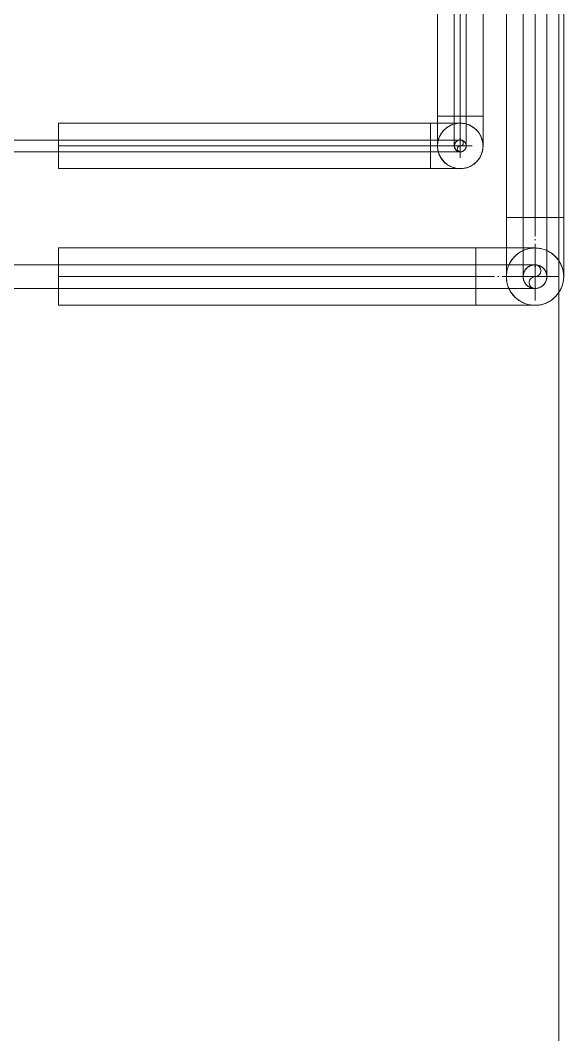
# Model space of a CAD drawing. Header units: millimetres. Extents: x -88595 to 880822, y -1054509 to -148035.
# Drawn here: x 395775 to 396066, y -280901 to -280357 of the extents above; entities that cross this region are included whole.
import ezdxf

# ---------------------------------------------------------------- set-up
doc = ezdxf.new("R2010")
doc.units = ezdxf.units.MM
doc.linetypes.add('$7$ADSK_Осевая', pattern=[14, 10, -2, 0, -2])
doc.linetypes.add('ADSK_Линия сетки', pattern=[25, 20, -2.5, 0, -2.5])
for name, color, linetype, lineweight in [('Изоляция', 7, 'Continuous', 18), ('Оборудование', 7, 'Continuous', 18), ('Оси', 7, 'Continuous', 9), ('Трубопровод', 7, 'Continuous', 18), ('Трубопроводы', 7, 'Continuous', 18)]:
    doc.layers.add(name, color=color, linetype=linetype, lineweight=lineweight)

# ---------------------------------------------------------------- blocks, each defined once
blk = doc.blocks.new('$0$ADSK_Канальный блок кондиционера1 - AD162MJERAB-3266614-В_Координация_3 этаж ОВ3')
at = {"layer": 'Оборудование', "color": 150, "true_color": 0x0080ff}
for p, q in [((-397, 0), (-399, 0)), ((-397, 0), (-399, 0)), ((-399, 0), (-399, -72)), ((-397, 0), (-396, 0)), ((-397, 0), (-375, 0)), ((-397, 0), (-397, -72)), ((-375, 0), (-396, 0)), ((375, 0), (-375, 0)), ((-375, 0), (375, 0)), ((-375, 0), (-375, -697)), ((-375, 0), (-375, -697)), ((-375, -31.07), (-375, 0)), ((-375, 0), (-375, -31.07)), ((355, 5), (-305, 5)), ((-305, 5), (355, 5)), ((-305, 5), (-305, 0)), ((-305, 5), (-305, 0)), ((355, 0), (-305, 0)), ((-305, 0), (355, 0)), ((355, 0), (355, 5)), ((355, 5), (355, 0)), ((375, -697), (375, 0)), ((375, 0), (375, -697)), ((375, 0), (397, 0)), ((396, 0), (375, 0)), ((375, -31.07), (375, 0)), ((375, 0), (375, -31.07)), ((396, 0), (397, 0)), ((399, 0), (397, 0)), ((399, 0), (397, 0)), ((397, 0), (397, -72)), ((399, 0), (399, -72)), ((-399, 0), (-399, -72)), ((399, -72), (399, 0)), ((-383, -54), (-383, -38)), ((-383, -38), (-383, -54)), ((383, -54), (383, -38)), ((383, -38), (383, -54)), ((-375, -72), (-375, -60.93)), ((-375, -60.93), (-375, -72)), ((375, -72), (375, -60.93)), ((375, -60.93), (375, -72)), ((-399, -72), (-397, -72)), ((-399, -72), (-397, -72)), ((-375, -72), (-397, -72)), ((-396, -72), (-397, -72)), ((-396, -72), (-375, -72)), ((375, -72), (396, -72)), ((397, -72), (375, -72)), ((397, -72), (396, -72)), ((397, -72), (399, -72)), ((397, -72), (399, -72)), ((465, -87), (375, -87)), ((375, -87), (375, -287)), ((375, -287), (375, -87)), ((375, -87), (465, -87)), ((465, -287), (465, -87)), ((465, -87), (465, -287)), ((375, -287), (465, -287)), ((465, -287), (375, -287)), ((400, -414.5), (375, -414.5)), ((375, -414.5), (375, -439.5)), ((375, -414.5), (375, -439.5)), ((400, -439.5), (400, -414.5)), ((400, -439.5), (400, -414.5)), ((375, -439.5), (400, -439.5)), ((375, -507.83), (375, -514.18)), ((375, -507.83), (375, -514.18)), ((432, -507.83), (375, -507.83)), ((432, -514.18), (432, -507.83)), ((432, -514.18), (432, -507.83)), ((375, -514.18), (432, -514.18)), ((432, -574.65), (375, -574.65)), ((375, -574.65), (375, -587.35)), ((375, -574.65), (375, -587.35)), ((432, -587.35), (432, -574.65)), ((432, -587.35), (432, -574.65)), ((375, -587.35), (432, -587.35)), ((-399, -645), (-399, -697)), ((-397, -645), (-399, -645)), ((-397, -645), (-399, -645)), ((-399, -645), (-399, -697)), ((-397, -645), (-396, -645)), ((-397, -645), (-375, -645)), ((-397, -645), (-397, -697)), ((-375, -645), (-396, -645)), ((-375, -645), (-375, -656.07)), ((-375, -656.07), (-375, -645)), ((375, -645), (397, -645)), ((396, -645), (375, -645)), ((375, -645), (375, -656.07)), ((375, -656.07), (375, -645)), ((396, -645), (397, -645)), ((399, -645), (397, -645)), ((399, -645), (397, -645)), ((397, -645), (397, -697)), ((399, -697), (399, -645)), ((399, -645), (399, -697)), ((-383, -679), (-383, -663)), ((-383, -663), (-383, -679)), ((383, -679), (383, -663)), ((383, -663), (383, -679)), ((-375, -685.93), (-375, -697)), ((-375, -697), (-375, -685.93)), ((375, -685.93), (375, -697)), ((375, -697), (375, -685.93)), ((-399, -697), (-397, -697)), ((-399, -697), (-397, -697)), ((-375, -697), (-397, -697)), ((-396, -697), (-397, -697)), ((-396, -697), (-375, -697)), ((375, -697), (-375, -697)), ((-375, -697), (375, -697)), ((355, -697), (-305, -697)), ((-305, -697), (355, -697)), ((-305, -697), (-305, -720)), ((-305, -697), (-305, -720)), ((355, -720), (355, -697)), ((355, -697), (355, -720)), ((375, -697), (396, -697)), ((397, -697), (375, -697)), ((397, -697), (396, -697)), ((397, -697), (399, -697)), ((397, -697), (399, -697)), ((355, -720), (-305, -720)), ((-305, -720), (355, -720))]:
    blk.add_line(p, q, dxfattribs=at)
for centre, start, end in [((-376, -38), 81.7868, 180), ((-376, -38), 81.7868, 180), ((376, -38), 0, 98.2132), ((376, -38), 0, 98.2132), ((-376, -54), 180, 278.2132), ((-376, -54), 180, 278.2132), ((376, -54), 261.7868, 360), ((376, -54), 261.7868, 360), ((-376, -663), 81.7868, 180), ((-376, -663), 81.7868, 180), ((376, -663), 0, 98.2132), ((376, -663), 0, 98.2132), ((-376, -679), 180, 278.2132), ((-376, -679), 180, 278.2132), ((376, -679), 261.7868, 0), ((376, -679), 261.7868, 0)]:
    blk.add_arc(centre, 7, start, end, dxfattribs=at)
blk = doc.blocks.new('$0$ADSK_МедьПайка_Отвод-гнутая труба - Отвод _гнутая труба_-V38-В_Координация_3 этаж ОВ3')
at = {"layer": 'Трубопроводы', "color": 134, "true_color": 0x00a6a6}
for p, q in [((727.63, 16707.4), (727.63, 16713.75)), ((727.63, 16701.05), (727.63, 16707.4))]:
    blk.add_line(p, q, dxfattribs=at)
at = {"layer": 'Трубопроводы', "color": 134, "true_color": 0x00a6a6, "flags": 128}
for points in [[(689.53, 16707.4), (689.53, 16707.65), (689.55, 16707.91), (689.57, 16708.16), (689.61, 16708.41), (689.65, 16708.66), (689.71, 16708.91), (689.77, 16709.16), (689.85, 16709.4), (689.93, 16709.64), (690.03, 16709.87), (690.13, 16710.1), (690.24, 16710.33), (690.37, 16710.56), (690.5, 16710.77), (690.64, 16710.99), (690.78, 16711.19), (690.94, 16711.39), (691.1, 16711.59), (691.27, 16711.77), (691.45, 16711.96), (691.64, 16712.13), (691.83, 16712.29), (692.03, 16712.45), (692.24, 16712.6), (692.45, 16712.74), (692.66, 16712.88), (692.88, 16713), (693.11, 16713.12), (693.34, 16713.22), (693.58, 16713.32), (693.81, 16713.41), (694.06, 16713.48), (694.3, 16713.55), (694.55, 16713.61), (694.8, 16713.66), (695.05, 16713.7), (695.3, 16713.72), (695.55, 16713.74), (695.81, 16713.75), (695.88, 16713.75)], [(695.88, 16713.75), (696.13, 16713.75), (696.38, 16713.73), (696.64, 16713.7), (696.89, 16713.67), (697.14, 16713.62), (697.39, 16713.57), (697.63, 16713.5), (697.87, 16713.43), (698.11, 16713.34), (698.35, 16713.25), (698.58, 16713.15), (698.81, 16713.03), (699.03, 16712.91), (699.25, 16712.78), (699.46, 16712.64), (699.67, 16712.49), (699.87, 16712.34), (700.06, 16712.17), (700.25, 16712), (700.43, 16711.82), (700.61, 16711.64), (700.77, 16711.45), (700.93, 16711.25), (701.08, 16711.04), (701.22, 16710.83), (701.35, 16710.61), (701.48, 16710.39), (701.59, 16710.17), (701.7, 16709.94), (701.8, 16709.7), (701.88, 16709.46), (701.96, 16709.22), (702.03, 16708.98), (702.09, 16708.73), (702.14, 16708.48), (702.17, 16708.23), (702.2, 16707.98), (702.22, 16707.72), (702.23, 16707.47), (702.23, 16707.4)], [(695.88, 16713.75), (695.9, 16713.75), (695.98, 16713.75), (696.11, 16713.75), (696.28, 16713.75), (696.51, 16713.75), (696.79, 16713.75), (697.11, 16713.75), (697.49, 16713.75), (697.91, 16713.75), (698.38, 16713.75), (698.9, 16713.75), (699.47, 16713.75), (700.07, 16713.75), (700.73, 16713.75), (701.42, 16713.75), (702.16, 16713.75), (702.94, 16713.75), (703.76, 16713.75), (704.61, 16713.75), (705.51, 16713.75), (706.44, 16713.75), (707.4, 16713.75), (708.39, 16713.75), (709.42, 16713.75), (710.47, 16713.75), (711.55, 16713.75), (712.66, 16713.75), (713.79, 16713.75), (714.95, 16713.75), (716.12, 16713.75), (717.32, 16713.75), (718.52, 16713.75), (719.75, 16713.75), (720.98, 16713.75), (722.23, 16713.75), (723.49, 16713.75), (724.75, 16713.75), (726.02, 16713.75), (727.28, 16713.75), (727.63, 16713.75)], [(695.88, 16701.05), (695.62, 16701.06), (695.37, 16701.07), (695.12, 16701.1), (694.87, 16701.13), (694.62, 16701.18), (694.37, 16701.23), (694.12, 16701.3), (693.88, 16701.37), (693.64, 16701.46), (693.4, 16701.55), (693.17, 16701.66), (692.95, 16701.77), (692.72, 16701.89), (692.5, 16702.02), (692.29, 16702.16), (692.09, 16702.31), (691.88, 16702.46), (691.69, 16702.63), (691.5, 16702.8), (691.32, 16702.98), (691.15, 16703.16), (690.98, 16703.35), (690.83, 16703.55), (690.68, 16703.76), (690.53, 16703.97), (690.4, 16704.19), (690.28, 16704.41), (690.16, 16704.63), (690.06, 16704.86), (689.96, 16705.1), (689.87, 16705.34), (689.79, 16705.58), (689.73, 16705.82), (689.67, 16706.07), (689.62, 16706.32), (689.58, 16706.57), (689.55, 16706.82), (689.54, 16707.08), (689.53, 16707.33), (689.53, 16707.4)], [(702.23, 16707.4), (702.22, 16707.15), (702.21, 16706.89), (702.18, 16706.64), (702.15, 16706.39), (702.1, 16706.14), (702.05, 16705.89), (701.98, 16705.65), (701.91, 16705.4), (701.82, 16705.16), (701.73, 16704.93), (701.62, 16704.7), (701.51, 16704.47), (701.39, 16704.25), (701.26, 16704.03), (701.12, 16703.81), (700.97, 16703.61), (700.82, 16703.41), (700.65, 16703.21), (700.48, 16703.03), (700.3, 16702.85), (700.12, 16702.67), (699.92, 16702.51), (699.72, 16702.35), (699.52, 16702.2), (699.31, 16702.06), (699.09, 16701.92), (698.87, 16701.8), (698.64, 16701.68), (698.41, 16701.58), (698.18, 16701.48), (697.94, 16701.39), (697.7, 16701.32), (697.45, 16701.25), (697.21, 16701.19), (696.96, 16701.14), (696.71, 16701.1), (696.45, 16701.08), (696.2, 16701.06), (695.95, 16701.05), (695.88, 16701.05)], [(727.63, 16701.05), (726.36, 16701.05), (725.09, 16701.05), (723.83, 16701.05), (722.57, 16701.05), (721.32, 16701.05), (720.08, 16701.05), (718.85, 16701.05), (717.64, 16701.05), (716.44, 16701.05), (715.26, 16701.05), (714.1, 16701.05), (712.97, 16701.05), (711.85, 16701.05), (710.76, 16701.05), (709.7, 16701.05), (708.67, 16701.05), (707.66, 16701.05), (706.69, 16701.05), (705.75, 16701.05), (704.85, 16701.05), (703.98, 16701.05), (703.16, 16701.05), (702.37, 16701.05), (701.62, 16701.05), (700.91, 16701.05), (700.25, 16701.05), (699.63, 16701.05), (699.05, 16701.05), (698.52, 16701.05), (698.04, 16701.05), (697.6, 16701.05), (697.21, 16701.05), (696.87, 16701.05), (696.58, 16701.05), (696.34, 16701.05), (696.15, 16701.05), (696.01, 16701.05), (695.92, 16701.05), (695.88, 16701.05)]]:
    blk.add_lwpolyline(points, dxfattribs=at)
at = {"layer": 'Трубопроводы', "color": 134, "true_color": 0x00a6a6}
for start, end in [(360, 180), (180, 0)]:
    blk.add_arc((695.88, 16707.4), 6.35, start, end, dxfattribs=at)
blk = doc.blocks.new('$0$ADSK_МедьПайка_Отвод-гнутая труба - Отвод _гнутая труба_-V42-В_Координация_3 этаж ОВ3')
at = {"layer": 'Трубопроводы', "color": 134, "true_color": 0x00a6a6}
for p, q in [((-21483.8, -17380.75), (-21490.15, -17380.75)), ((-21477.45, -17380.75), (-21483.8, -17380.75))]:
    blk.add_line(p, q, dxfattribs=at)
at = {"layer": 'Трубопроводы', "color": 134, "true_color": 0x00a6a6, "flags": 128}
for points in [[(-21490.15, -17380.75), (-21490.15, -17382.02), (-21490.15, -17383.29), (-21490.15, -17384.56), (-21490.15, -17385.81), (-21490.15, -17387.06), (-21490.15, -17388.3), (-21490.15, -17389.53), (-21490.15, -17390.74), (-21490.15, -17391.94), (-21490.15, -17393.12), (-21490.15, -17394.28), (-21490.15, -17395.42), (-21490.15, -17396.53), (-21490.15, -17397.62), (-21490.15, -17398.68), (-21490.15, -17399.72), (-21490.15, -17400.72), (-21490.15, -17401.69), (-21490.15, -17402.63), (-21490.15, -17403.53), (-21490.15, -17404.4), (-21490.15, -17405.23), (-21490.15, -17406.01), (-21490.15, -17406.76), (-21490.15, -17407.47), (-21490.15, -17408.14), (-21490.15, -17408.76), (-21490.15, -17409.33), (-21490.15, -17409.86), (-21490.15, -17410.35), (-21490.15, -17410.78), (-21490.15, -17411.17), (-21490.15, -17411.51), (-21490.15, -17411.8), (-21490.15, -17412.04), (-21490.15, -17412.23), (-21490.15, -17412.37), (-21490.15, -17412.46), (-21490.15, -17412.5)], [(-21477.45, -17412.5), (-21477.45, -17412.48), (-21477.45, -17412.4), (-21477.45, -17412.28), (-21477.45, -17412.1), (-21477.45, -17411.87), (-21477.45, -17411.59), (-21477.45, -17411.27), (-21477.45, -17410.89), (-21477.45, -17410.47), (-21477.45, -17410), (-21477.45, -17409.48), (-21477.45, -17408.92), (-21477.45, -17408.31), (-21477.45, -17407.65), (-21477.45, -17406.96), (-21477.45, -17406.22), (-21477.45, -17405.44), (-21477.45, -17404.62), (-21477.45, -17403.77), (-21477.45, -17402.87), (-21477.45, -17401.95), (-21477.45, -17400.98), (-21477.45, -17399.99), (-21477.45, -17398.96), (-21477.45, -17397.91), (-21477.45, -17396.83), (-21477.45, -17395.72), (-21477.45, -17394.59), (-21477.45, -17393.43), (-21477.45, -17392.26), (-21477.45, -17391.07), (-21477.45, -17389.86), (-21477.45, -17388.63), (-21477.45, -17387.4), (-21477.45, -17386.15), (-21477.45, -17384.9), (-21477.45, -17383.63), (-21477.45, -17382.37), (-21477.45, -17381.1), (-21477.45, -17380.75)]]:
    blk.add_lwpolyline(points, dxfattribs=at)
at = {"layer": 'Трубопроводы', "color": 134, "true_color": 0x00a6a6}
for start, end in [(90, 270), (270, 90)]:
    blk.add_arc((-21483.8, -17412.5), 6.35, start, end, dxfattribs=at)
blk = doc.blocks.new('$0$ADSK_МедьПайка_Отвод-гнутая труба - Отвод _гнутая труба_-94627-В_Координация_3 этаж ОВ3')
at = {"layer": 'Трубопроводы', "color": 190, "true_color": 0x8000ff}
for p, q in [((711.75, 16677.4), (711.75, 16680.58)), ((711.75, 16674.23), (711.75, 16677.4))]:
    blk.add_line(p, q, dxfattribs=at)
at = {"layer": 'Трубопроводы', "color": 190, "true_color": 0x8000ff, "flags": 128}
for points in [[(692.7, 16677.4), (692.7, 16677.53), (692.71, 16677.65), (692.73, 16677.78), (692.74, 16677.91), (692.77, 16678.03), (692.79, 16678.15), (692.83, 16678.28), (692.86, 16678.4), (692.91, 16678.52), (692.95, 16678.64), (693, 16678.75), (693.06, 16678.87), (693.12, 16678.98), (693.19, 16679.09), (693.26, 16679.19), (693.33, 16679.3), (693.41, 16679.4), (693.49, 16679.49), (693.58, 16679.59), (693.67, 16679.68), (693.76, 16679.76), (693.85, 16679.85), (693.95, 16679.93), (694.06, 16680), (694.16, 16680.07), (694.27, 16680.14), (694.38, 16680.2), (694.49, 16680.26), (694.61, 16680.31), (694.73, 16680.36), (694.85, 16680.4), (694.97, 16680.44), (695.09, 16680.48), (695.21, 16680.5), (695.34, 16680.53), (695.46, 16680.55), (695.59, 16680.56), (695.72, 16680.57), (695.84, 16680.58), (695.88, 16680.58)], [(695.88, 16680.58), (696, 16680.57), (696.13, 16680.57), (696.26, 16680.55), (696.38, 16680.53), (696.51, 16680.51), (696.63, 16680.48), (696.75, 16680.45), (696.88, 16680.41), (697, 16680.37), (697.11, 16680.32), (697.23, 16680.27), (697.34, 16680.22), (697.46, 16680.16), (697.56, 16680.09), (697.67, 16680.02), (697.77, 16679.95), (697.87, 16679.87), (697.97, 16679.79), (698.06, 16679.7), (698.16, 16679.61), (698.24, 16679.52), (698.32, 16679.42), (698.4, 16679.32), (698.48, 16679.22), (698.55, 16679.12), (698.62, 16679.01), (698.68, 16678.9), (698.74, 16678.78), (698.79, 16678.67), (698.84, 16678.55), (698.88, 16678.43), (698.92, 16678.31), (698.95, 16678.19), (698.98, 16678.06), (699.01, 16677.94), (699.03, 16677.81), (699.04, 16677.69), (699.05, 16677.56), (699.05, 16677.43), (699.05, 16677.4)], [(695.88, 16680.58), (695.89, 16680.58), (695.93, 16680.58), (695.99, 16680.58), (696.08, 16680.58), (696.19, 16680.58), (696.33, 16680.58), (696.5, 16680.58), (696.68, 16680.58), (696.9, 16680.58), (697.13, 16680.58), (697.39, 16680.58), (697.67, 16680.58), (697.98, 16680.58), (698.3, 16680.58), (698.65, 16680.58), (699.02, 16680.58), (699.41, 16680.58), (699.82, 16680.58), (700.25, 16680.58), (700.69, 16680.58), (701.16, 16680.58), (701.64, 16680.58), (702.14, 16680.58), (702.65, 16680.58), (703.18, 16680.58), (703.72, 16680.58), (704.27, 16680.58), (704.84, 16680.58), (705.41, 16680.58), (706, 16680.58), (706.6, 16680.58), (707.2, 16680.58), (707.81, 16680.58), (708.43, 16680.58), (709.05, 16680.58), (709.68, 16680.58), (710.31, 16680.58), (710.95, 16680.58), (711.58, 16680.58), (711.75, 16680.58)], [(695.88, 16674.23), (695.75, 16674.23), (695.62, 16674.24), (695.5, 16674.25), (695.37, 16674.27), (695.25, 16674.29), (695.12, 16674.32), (695, 16674.35), (694.88, 16674.39), (694.76, 16674.43), (694.64, 16674.48), (694.53, 16674.53), (694.41, 16674.58), (694.3, 16674.64), (694.19, 16674.71), (694.08, 16674.78), (693.98, 16674.85), (693.88, 16674.93), (693.78, 16675.01), (693.69, 16675.1), (693.6, 16675.19), (693.51, 16675.28), (693.43, 16675.38), (693.35, 16675.48), (693.28, 16675.58), (693.21, 16675.68), (693.14, 16675.79), (693.08, 16675.9), (693.02, 16676.02), (692.97, 16676.13), (692.92, 16676.25), (692.87, 16676.37), (692.84, 16676.49), (692.8, 16676.61), (692.77, 16676.74), (692.75, 16676.86), (692.73, 16676.99), (692.72, 16677.11), (692.71, 16677.24), (692.7, 16677.37), (692.7, 16677.4)], [(699.05, 16677.4), (699.05, 16677.27), (699.04, 16677.15), (699.03, 16677.02), (699.01, 16676.89), (698.99, 16676.77), (698.96, 16676.65), (698.93, 16676.52), (698.89, 16676.4), (698.85, 16676.28), (698.8, 16676.16), (698.75, 16676.05), (698.69, 16675.93), (698.63, 16675.82), (698.57, 16675.71), (698.5, 16675.61), (698.42, 16675.5), (698.35, 16675.4), (698.26, 16675.31), (698.18, 16675.21), (698.09, 16675.12), (698, 16675.04), (697.9, 16674.95), (697.8, 16674.87), (697.7, 16674.8), (697.59, 16674.73), (697.48, 16674.66), (697.37, 16674.6), (697.26, 16674.54), (697.15, 16674.49), (697.03, 16674.44), (696.91, 16674.4), (696.79, 16674.36), (696.67, 16674.32), (696.54, 16674.3), (696.42, 16674.27), (696.29, 16674.25), (696.17, 16674.24), (696.04, 16674.23), (695.91, 16674.23), (695.88, 16674.23)], [(711.75, 16674.23), (711.12, 16674.23), (710.48, 16674.23), (709.85, 16674.23), (709.22, 16674.23), (708.6, 16674.23), (707.98, 16674.23), (707.37, 16674.23), (706.76, 16674.23), (706.16, 16674.23), (705.57, 16674.23), (704.99, 16674.23), (704.42, 16674.23), (703.86, 16674.23), (703.32, 16674.23), (702.79, 16674.23), (702.27, 16674.23), (701.77, 16674.23), (701.28, 16674.23), (700.82, 16674.23), (700.36, 16674.23), (699.93, 16674.23), (699.52, 16674.23), (699.12, 16674.23), (698.75, 16674.23), (698.39, 16674.23), (698.06, 16674.23), (697.75, 16674.23), (697.46, 16674.23), (697.2, 16674.23), (696.96, 16674.23), (696.74, 16674.23), (696.54, 16674.23), (696.37, 16674.23), (696.23, 16674.23), (696.11, 16674.23), (696.01, 16674.23), (695.94, 16674.23), (695.9, 16674.23), (695.88, 16674.23)]]:
    blk.add_lwpolyline(points, dxfattribs=at)
at = {"layer": 'Трубопроводы', "color": 190, "true_color": 0x8000ff}
for radius, start, end in [(3.17, 0, 180), (3.18, 180, 0)]:
    blk.add_arc((695.88, 16677.4), radius, start, end, dxfattribs=at)
blk = doc.blocks.new('$0$ADSK_МедьПайка_Отвод-гнутая труба - Отвод _гнутая труба_-V43-В_Координация_3 этаж ОВ3')
at = {"layer": 'Трубопроводы', "color": 190, "true_color": 0x8000ff}
for p, q in [((-21523.8, -17326.63), (-21526.98, -17326.63)), ((-21520.63, -17326.63), (-21523.8, -17326.63))]:
    blk.add_line(p, q, dxfattribs=at)
at = {"layer": 'Трубопроводы', "color": 190, "true_color": 0x8000ff, "flags": 128}
for points in [[(-21526.98, -17326.63), (-21526.98, -17327.26), (-21526.98, -17327.9), (-21526.98, -17328.53), (-21526.98, -17329.16), (-21526.98, -17329.78), (-21526.98, -17330.4), (-21526.98, -17331.02), (-21526.98, -17331.62), (-21526.98, -17332.22), (-21526.98, -17332.81), (-21526.98, -17333.39), (-21526.98, -17333.96), (-21526.98, -17334.52), (-21526.98, -17335.06), (-21526.98, -17335.59), (-21526.98, -17336.11), (-21526.98, -17336.61), (-21526.98, -17337.1), (-21526.98, -17337.57), (-21526.98, -17338.02), (-21526.98, -17338.45), (-21526.98, -17338.86), (-21526.98, -17339.26), (-21526.98, -17339.63), (-21526.98, -17339.99), (-21526.98, -17340.32), (-21526.98, -17340.63), (-21526.98, -17340.92), (-21526.98, -17341.18), (-21526.98, -17341.43), (-21526.98, -17341.64), (-21526.98, -17341.84), (-21526.98, -17342.01), (-21526.98, -17342.15), (-21526.98, -17342.27), (-21526.98, -17342.37), (-21526.98, -17342.44), (-21526.98, -17342.48), (-21526.98, -17342.5)], [(-21520.63, -17342.5), (-21520.63, -17342.49), (-21520.63, -17342.45), (-21520.63, -17342.39), (-21520.63, -17342.3), (-21520.63, -17342.19), (-21520.63, -17342.05), (-21520.63, -17341.89), (-21520.63, -17341.7), (-21520.63, -17341.49), (-21520.63, -17341.25), (-21520.63, -17340.99), (-21520.63, -17340.71), (-21520.63, -17340.41), (-21520.63, -17340.08), (-21520.63, -17339.73), (-21520.63, -17339.36), (-21520.63, -17338.97), (-21520.63, -17338.56), (-21520.63, -17338.14), (-21520.63, -17337.69), (-21520.63, -17337.23), (-21520.63, -17336.74), (-21520.63, -17336.25), (-21520.63, -17335.73), (-21520.63, -17335.21), (-21520.63, -17334.67), (-21520.63, -17334.11), (-21520.63, -17333.55), (-21520.63, -17332.97), (-21520.63, -17332.38), (-21520.63, -17331.79), (-21520.63, -17331.18), (-21520.63, -17330.57), (-21520.63, -17329.95), (-21520.63, -17329.33), (-21520.63, -17328.7), (-21520.63, -17328.07), (-21520.63, -17327.44), (-21520.63, -17326.8), (-21520.63, -17326.63)]]:
    blk.add_lwpolyline(points, dxfattribs=at)
at = {"layer": 'Трубопроводы', "color": 190, "true_color": 0x8000ff}
for radius, start, end in [(3.17, 90, 270), (3.18, 270, 90)]:
    blk.add_arc((-21523.8, -17342.5), radius, start, end, dxfattribs=at)
blk = doc.blocks.new('3 этаж')
at = {"layer": 'Оси', "linetype": 'ADSK_Линия сетки', "ltscale": 100}
blk.add_line((407943.9, 661073.86), (407943.9, 629947.73), dxfattribs=at)

msp = doc.modelspace()

# ---------------------------------------------------------------- linework, layer by layer
at = {"layer": 'Изоляция', "color": 190, "true_color": 0x8000ff}
for p, q in [((395998.25, -279614.6), (395998.25, -280408.83)), ((396022.6, -280408.83), (396022.6, -279614.6)), ((395994.55, -280412.53), (395795.43, -280412.53)), ((395795.43, -280412.53), (395795.43, -280436.88)), ((395994.55, -280436.88), (395994.55, -280412.53)), ((395998.25, -280408.83), (396022.6, -280408.83)), ((395795.43, -280436.88), (395994.55, -280436.88))]:
    msp.add_line(p, q, dxfattribs=at)
at = {"layer": 'Изоляция', "color": 134, "true_color": 0x00a6a6}
for p, q in [((396035.08, -279711.73), (396035.08, -280462.95)), ((396065.78, -280462.95), (396065.78, -279711.73)), ((396035.08, -280462.95), (396065.78, -280462.95)), ((396018.68, -280479.35), (395795.43, -280479.35)), ((395795.43, -280479.35), (395795.43, -280510.05)), ((396018.68, -280510.05), (396018.68, -280479.35)), ((395795.43, -280510.05), (396018.68, -280510.05))]:
    msp.add_line(p, q, dxfattribs=at)
at = {"layer": 'Изоляция', "color": 190, "true_color": 0x8000ff, "flags": 128}
for points in [[(395994.55, -280412.53), (395995.19, -280412.53), (395995.82, -280412.53), (395996.45, -280412.53), (395997.08, -280412.53), (395997.71, -280412.53), (395998.33, -280412.53), (395998.94, -280412.53), (395999.55, -280412.53), (396000.14, -280412.53), (396000.73, -280412.53), (396001.31, -280412.53), (396001.88, -280412.53), (396002.44, -280412.53), (396002.98, -280412.53), (396003.52, -280412.53), (396004.03, -280412.53), (396004.53, -280412.53), (396005.02, -280412.53), (396005.49, -280412.53), (396005.94, -280412.53), (396006.37, -280412.53), (396006.79, -280412.53), (396007.18, -280412.53), (396007.56, -280412.53), (396007.91, -280412.53), (396008.24, -280412.53), (396008.55, -280412.53), (396008.84, -280412.53), (396009.11, -280412.53), (396009.35, -280412.53), (396009.57, -280412.53), (396009.76, -280412.53), (396009.93, -280412.53), (396010.08, -280412.53), (396010.2, -280412.53), (396010.29, -280412.53), (396010.36, -280412.53), (396010.41, -280412.53), (396010.43, -280412.53)], [(395998.25, -280408.83), (395998.25, -280409.46), (395998.25, -280410.1), (395998.25, -280410.73), (395998.25, -280411.36), (395998.25, -280411.98), (395998.25, -280412.6), (395998.25, -280413.22), (395998.25, -280413.82), (395998.25, -280414.42), (395998.25, -280415.01), (395998.25, -280415.59), (395998.25, -280416.16), (395998.25, -280416.72), (395998.25, -280417.26), (395998.25, -280417.79), (395998.25, -280418.31), (395998.25, -280418.81), (395998.25, -280419.3), (395998.25, -280419.77), (395998.25, -280420.22), (395998.25, -280420.65), (395998.25, -280421.07), (395998.25, -280421.46), (395998.25, -280421.83), (395998.25, -280422.19), (395998.25, -280422.52), (395998.25, -280422.83), (395998.25, -280423.12), (395998.25, -280423.38), (395998.25, -280423.63), (395998.25, -280423.84), (395998.25, -280424.04), (395998.25, -280424.21), (395998.25, -280424.35), (395998.25, -280424.47), (395998.25, -280424.57), (395998.25, -280424.64), (395998.25, -280424.68), (395998.25, -280424.7)], [(395998.25, -280424.7), (395998.26, -280424.22), (395998.29, -280423.73), (395998.34, -280423.25), (395998.41, -280422.77), (395998.49, -280422.29), (395998.6, -280421.81), (395998.73, -280421.34), (395998.87, -280420.88), (395999.03, -280420.42), (395999.21, -280419.96), (395999.41, -280419.52), (395999.63, -280419.08), (395999.86, -280418.66), (396000.11, -280418.24), (396000.38, -280417.83), (396000.66, -280417.43), (396000.96, -280417.05), (396001.27, -280416.68), (396001.6, -280416.32), (396001.94, -280415.97), (396002.3, -280415.64), (396002.67, -280415.32), (396003.05, -280415.02), (396003.44, -280414.73), (396003.85, -280414.46), (396004.26, -280414.21), (396004.69, -280413.97), (396005.12, -280413.75), (396005.56, -280413.54), (396006.02, -280413.36), (396006.47, -280413.19), (396006.94, -280413.04), (396007.41, -280412.91), (396007.88, -280412.8), (396008.36, -280412.71), (396008.84, -280412.63), (396009.32, -280412.58), (396009.81, -280412.55), (396010.3, -280412.53), (396010.43, -280412.53)], [(396010.43, -280412.53), (396010.91, -280412.54), (396011.4, -280412.57), (396011.88, -280412.62), (396012.37, -280412.69), (396012.85, -280412.77), (396013.32, -280412.88), (396013.79, -280413), (396014.26, -280413.15), (396014.72, -280413.31), (396015.17, -280413.49), (396015.61, -280413.69), (396016.05, -280413.91), (396016.48, -280414.14), (396016.89, -280414.39), (396017.3, -280414.66), (396017.7, -280414.94), (396018.08, -280415.24), (396018.45, -280415.55), (396018.81, -280415.88), (396019.16, -280416.22), (396019.49, -280416.58), (396019.81, -280416.95), (396020.11, -280417.33), (396020.4, -280417.72), (396020.67, -280418.13), (396020.93, -280418.54), (396021.16, -280418.97), (396021.39, -280419.4), (396021.59, -280419.84), (396021.77, -280420.29), (396021.94, -280420.75), (396022.09, -280421.21), (396022.22, -280421.68), (396022.33, -280422.16), (396022.42, -280422.64), (396022.5, -280423.12), (396022.55, -280423.6), (396022.59, -280424.09), (396022.6, -280424.57), (396022.6, -280424.7)], [(396022.6, -280424.7), (396022.6, -280424.69), (396022.6, -280424.65), (396022.6, -280424.59), (396022.6, -280424.5), (396022.6, -280424.39), (396022.6, -280424.25), (396022.6, -280424.09), (396022.6, -280423.9), (396022.6, -280423.69), (396022.6, -280423.45), (396022.6, -280423.19), (396022.6, -280422.91), (396022.6, -280422.61), (396022.6, -280422.28), (396022.6, -280421.93), (396022.6, -280421.56), (396022.6, -280421.17), (396022.6, -280420.76), (396022.6, -280420.34), (396022.6, -280419.89), (396022.6, -280419.43), (396022.6, -280418.94), (396022.6, -280418.45), (396022.6, -280417.93), (396022.6, -280417.41), (396022.6, -280416.87), (396022.6, -280416.31), (396022.6, -280415.75), (396022.6, -280415.17), (396022.6, -280414.58), (396022.6, -280413.99), (396022.6, -280413.38), (396022.6, -280412.77), (396022.6, -280412.15), (396022.6, -280411.53), (396022.6, -280410.9), (396022.6, -280410.27), (396022.6, -280409.64), (396022.6, -280409), (396022.6, -280408.83)], [(396010.43, -280436.88), (396009.94, -280436.87), (396009.45, -280436.84), (396008.97, -280436.79), (396008.49, -280436.72), (396008.01, -280436.64), (396007.53, -280436.53), (396007.06, -280436.41), (396006.6, -280436.26), (396006.14, -280436.1), (396005.69, -280435.92), (396005.24, -280435.72), (396004.8, -280435.5), (396004.38, -280435.27), (396003.96, -280435.02), (396003.55, -280434.75), (396003.16, -280434.47), (396002.77, -280434.17), (396002.4, -280433.86), (396002.04, -280433.53), (396001.69, -280433.19), (396001.36, -280432.83), (396001.04, -280432.46), (396000.74, -280432.08), (396000.45, -280431.69), (396000.18, -280431.28), (395999.93, -280430.87), (395999.69, -280430.44), (395999.47, -280430.01), (395999.26, -280429.57), (395999.08, -280429.12), (395998.91, -280428.66), (395998.76, -280428.2), (395998.63, -280427.73), (395998.52, -280427.25), (395998.43, -280426.77), (395998.36, -280426.29), (395998.3, -280425.81), (395998.27, -280425.32), (395998.25, -280424.84), (395998.25, -280424.7)], [(396022.6, -280424.7), (396022.59, -280425.19), (396022.56, -280425.68), (396022.51, -280426.16), (396022.45, -280426.64), (396022.36, -280427.12), (396022.25, -280427.6), (396022.13, -280428.07), (396021.98, -280428.53), (396021.82, -280428.99), (396021.64, -280429.45), (396021.44, -280429.89), (396021.23, -280430.33), (396020.99, -280430.75), (396020.74, -280431.17), (396020.48, -280431.58), (396020.19, -280431.98), (396019.89, -280432.36), (396019.58, -280432.73), (396019.25, -280433.09), (396018.91, -280433.44), (396018.55, -280433.77), (396018.18, -280434.09), (396017.8, -280434.39), (396017.41, -280434.68), (396017.01, -280434.95), (396016.59, -280435.2), (396016.17, -280435.44), (396015.73, -280435.66), (396015.29, -280435.87), (396014.84, -280436.05), (396014.38, -280436.22), (396013.92, -280436.37), (396013.45, -280436.5), (396012.97, -280436.61), (396012.5, -280436.7), (396012.01, -280436.78), (396011.53, -280436.83), (396011.05, -280436.86), (396010.56, -280436.88), (396010.43, -280436.88)], [(396010.43, -280436.88), (396010.41, -280436.88), (396010.38, -280436.88), (396010.31, -280436.88), (396010.22, -280436.88), (396010.11, -280436.88), (396009.97, -280436.88), (396009.81, -280436.88), (396009.62, -280436.88), (396009.41, -280436.88), (396009.17, -280436.88), (396008.91, -280436.88), (396008.63, -280436.88), (396008.33, -280436.88), (396008, -280436.88), (396007.65, -280436.88), (396007.29, -280436.88), (396006.9, -280436.88), (396006.49, -280436.88), (396006.06, -280436.88), (396005.61, -280436.88), (396005.15, -280436.88), (396004.67, -280436.88), (396004.17, -280436.88), (396003.66, -280436.88), (396003.13, -280436.88), (396002.59, -280436.88), (396002.03, -280436.88), (396001.47, -280436.88), (396000.89, -280436.88), (396000.3, -280436.88), (395999.71, -280436.88), (395999.1, -280436.88), (395998.49, -280436.88), (395997.87, -280436.88), (395997.25, -280436.88), (395996.62, -280436.88), (395995.99, -280436.88), (395995.36, -280436.88), (395994.72, -280436.88), (395994.55, -280436.88)]]:
    msp.add_lwpolyline(points, dxfattribs=at)
at = {"layer": 'Изоляция', "color": 134, "true_color": 0x00a6a6, "flags": 128}
for points in [[(396035.08, -280462.95), (396035.08, -280464.22), (396035.08, -280465.49), (396035.08, -280466.76), (396035.08, -280468.01), (396035.08, -280469.26), (396035.08, -280470.5), (396035.08, -280471.73), (396035.08, -280472.94), (396035.08, -280474.14), (396035.08, -280475.32), (396035.08, -280476.48), (396035.08, -280477.62), (396035.08, -280478.73), (396035.08, -280479.82), (396035.08, -280480.88), (396035.08, -280481.92), (396035.08, -280482.92), (396035.08, -280483.89), (396035.08, -280484.83), (396035.08, -280485.73), (396035.08, -280486.6), (396035.08, -280487.43), (396035.08, -280488.22), (396035.08, -280488.96), (396035.08, -280489.67), (396035.08, -280490.34), (396035.08, -280490.96), (396035.08, -280491.53), (396035.08, -280492.06), (396035.08, -280492.55), (396035.08, -280492.98), (396035.08, -280493.37), (396035.08, -280493.71), (396035.08, -280494), (396035.08, -280494.24), (396035.08, -280494.43), (396035.08, -280494.57), (396035.08, -280494.66), (396035.08, -280494.7)], [(396065.78, -280494.7), (396065.78, -280494.68), (396065.78, -280494.6), (396065.78, -280494.48), (396065.78, -280494.3), (396065.78, -280494.07), (396065.78, -280493.79), (396065.78, -280493.47), (396065.78, -280493.09), (396065.78, -280492.67), (396065.78, -280492.2), (396065.78, -280491.68), (396065.78, -280491.12), (396065.78, -280490.51), (396065.78, -280489.86), (396065.78, -280489.16), (396065.78, -280488.42), (396065.78, -280487.64), (396065.78, -280486.82), (396065.78, -280485.97), (396065.78, -280485.08), (396065.78, -280484.15), (396065.78, -280483.18), (396065.78, -280482.19), (396065.78, -280481.16), (396065.78, -280480.11), (396065.78, -280479.03), (396065.78, -280477.92), (396065.78, -280476.79), (396065.78, -280475.63), (396065.78, -280474.46), (396065.78, -280473.27), (396065.78, -280472.06), (396065.78, -280470.83), (396065.78, -280469.6), (396065.78, -280468.35), (396065.78, -280467.1), (396065.78, -280465.83), (396065.78, -280464.57), (396065.78, -280463.3), (396065.78, -280462.95)], [(396018.68, -280479.35), (396019.95, -280479.35), (396021.21, -280479.35), (396022.48, -280479.35), (396023.74, -280479.35), (396024.98, -280479.35), (396026.22, -280479.35), (396027.45, -280479.35), (396028.66, -280479.35), (396029.86, -280479.35), (396031.04, -280479.35), (396032.2, -280479.35), (396033.34, -280479.35), (396034.45, -280479.35), (396035.54, -280479.35), (396036.6, -280479.35), (396037.64, -280479.35), (396038.64, -280479.35), (396039.61, -280479.35), (396040.55, -280479.35), (396041.45, -280479.35), (396042.32, -280479.35), (396043.15, -280479.35), (396043.94, -280479.35), (396044.69, -280479.35), (396045.39, -280479.35), (396046.06, -280479.35), (396046.68, -280479.35), (396047.26, -280479.35), (396047.79, -280479.35), (396048.27, -280479.35), (396048.71, -280479.35), (396049.09, -280479.35), (396049.43, -280479.35), (396049.72, -280479.35), (396049.96, -280479.35), (396050.16, -280479.35), (396050.3, -280479.35), (396050.39, -280479.35), (396050.42, -280479.35)], [(396035.08, -280494.7), (396035.09, -280494.09), (396035.13, -280493.48), (396035.19, -280492.87), (396035.27, -280492.26), (396035.38, -280491.66), (396035.52, -280491.06), (396035.67, -280490.46), (396035.86, -280489.88), (396036.06, -280489.3), (396036.29, -280488.73), (396036.54, -280488.17), (396036.81, -280487.62), (396037.11, -280487.08), (396037.42, -280486.55), (396037.76, -280486.04), (396038.11, -280485.54), (396038.49, -280485.05), (396038.89, -280484.58), (396039.3, -280484.13), (396039.73, -280483.69), (396040.18, -280483.27), (396040.65, -280482.87), (396041.13, -280482.49), (396041.62, -280482.13), (396042.13, -280481.79), (396042.66, -280481.47), (396043.19, -280481.17), (396043.74, -280480.89), (396044.3, -280480.63), (396044.86, -280480.4), (396045.44, -280480.19), (396046.03, -280480), (396046.62, -280479.84), (396047.22, -280479.69), (396047.82, -280479.58), (396048.42, -280479.49), (396049.04, -280479.42), (396049.65, -280479.37), (396050.26, -280479.36), (396050.43, -280479.35)], [(396050.43, -280479.35), (396051.04, -280479.37), (396051.65, -280479.4), (396052.26, -280479.47), (396052.87, -280479.55), (396053.48, -280479.66), (396054.08, -280479.79), (396054.67, -280479.95), (396055.26, -280480.13), (396055.83, -280480.34), (396056.4, -280480.57), (396056.96, -280480.82), (396057.52, -280481.09), (396058.05, -280481.38), (396058.58, -280481.7), (396059.09, -280482.04), (396059.59, -280482.39), (396060.08, -280482.77), (396060.55, -280483.16), (396061, -280483.58), (396061.44, -280484.01), (396061.86, -280484.46), (396062.26, -280484.92), (396062.64, -280485.41), (396063, -280485.9), (396063.34, -280486.41), (396063.66, -280486.93), (396063.96, -280487.47), (396064.24, -280488.02), (396064.5, -280488.58), (396064.73, -280489.14), (396064.94, -280489.72), (396065.13, -280490.3), (396065.3, -280490.9), (396065.44, -280491.49), (396065.55, -280492.1), (396065.65, -280492.7), (396065.71, -280493.31), (396065.76, -280493.93), (396065.78, -280494.54), (396065.78, -280494.7)], [(396050.43, -280510.05), (396049.81, -280510.04), (396049.2, -280510.01), (396048.59, -280509.94), (396047.98, -280509.86), (396047.38, -280509.75), (396046.78, -280509.62), (396046.18, -280509.46), (396045.6, -280509.28), (396045.02, -280509.07), (396044.45, -280508.84), (396043.89, -280508.59), (396043.34, -280508.32), (396042.8, -280508.03), (396042.27, -280507.71), (396041.76, -280507.37), (396041.26, -280507.02), (396040.77, -280506.64), (396040.31, -280506.25), (396039.85, -280505.83), (396039.42, -280505.4), (396039, -280504.95), (396038.6, -280504.49), (396038.21, -280504), (396037.85, -280503.51), (396037.51, -280503), (396037.19, -280502.48), (396036.89, -280501.94), (396036.61, -280501.39), (396036.35, -280500.83), (396036.12, -280500.27), (396035.91, -280499.69), (396035.72, -280499.11), (396035.56, -280498.51), (396035.42, -280497.92), (396035.3, -280497.31), (396035.21, -280496.71), (396035.14, -280496.1), (396035.1, -280495.48), (396035.08, -280494.87), (396035.08, -280494.7)], [(396065.78, -280494.7), (396065.76, -280495.32), (396065.73, -280495.93), (396065.67, -280496.54), (396065.58, -280497.15), (396065.47, -280497.75), (396065.34, -280498.35), (396065.18, -280498.95), (396065, -280499.53), (396064.79, -280500.11), (396064.57, -280500.68), (396064.31, -280501.24), (396064.04, -280501.79), (396063.75, -280502.33), (396063.43, -280502.86), (396063.1, -280503.37), (396062.74, -280503.87), (396062.36, -280504.36), (396061.97, -280504.83), (396061.55, -280505.28), (396061.12, -280505.72), (396060.67, -280506.14), (396060.21, -280506.54), (396059.73, -280506.92), (396059.23, -280507.28), (396058.72, -280507.62), (396058.2, -280507.94), (396057.66, -280508.24), (396057.11, -280508.52), (396056.56, -280508.78), (396055.99, -280509.01), (396055.41, -280509.22), (396054.83, -280509.41), (396054.24, -280509.57), (396053.64, -280509.72), (396053.04, -280509.83), (396052.43, -280509.92), (396051.82, -280509.99), (396051.21, -280510.04), (396050.59, -280510.05), (396050.43, -280510.05)], [(396050.43, -280510.05), (396050.4, -280510.05), (396050.33, -280510.05), (396050.2, -280510.05), (396050.02, -280510.05), (396049.79, -280510.05), (396049.52, -280510.05), (396049.19, -280510.05), (396048.82, -280510.05), (396048.39, -280510.05), (396047.92, -280510.05), (396047.4, -280510.05), (396046.84, -280510.05), (396046.23, -280510.05), (396045.58, -280510.05), (396044.88, -280510.05), (396044.14, -280510.05), (396043.36, -280510.05), (396042.55, -280510.05), (396041.69, -280510.05), (396040.8, -280510.05), (396039.87, -280510.05), (396038.91, -280510.05), (396037.91, -280510.05), (396036.89, -280510.05), (396035.83, -280510.05), (396034.75, -280510.05), (396033.64, -280510.05), (396032.51, -280510.05), (396031.36, -280510.05), (396030.18, -280510.05), (396028.99, -280510.05), (396027.78, -280510.05), (396026.56, -280510.05), (396025.32, -280510.05), (396024.07, -280510.05), (396022.82, -280510.05), (396021.56, -280510.05), (396020.29, -280510.05), (396019.02, -280510.05), (396018.68, -280510.05)]]:
    msp.add_lwpolyline(points, dxfattribs=at)
at = {"layer": 'Изоляция', "color": 190, "true_color": 0x8000ff}
for start, end in [(90, 180), (90, 180), (90, 180), (90, 180), (0, 90), (0, 90), (0, 90), (0, 90), (180, 270), (180, 270), (180, 270), (180, 270), (270, 0), (270, 0), (270, 0), (270, 0)]:
    msp.add_arc((396010.43, -280424.7), 12.17, start, end, dxfattribs=at)
at = {"layer": 'Изоляция', "color": 134, "true_color": 0x00a6a6}
for start, end in [(90, 180), (90, 180), (90, 180), (90, 180), (0, 90), (0, 90), (0, 90), (0, 90), (180, 270), (180, 270), (180, 270), (180, 270), (270, 0), (270, 0), (270, 0), (270, 0)]:
    msp.add_arc((396050.43, -280494.7), 15.35, start, end, dxfattribs=at)
at = {"layer": 'Трубопровод', "color": 190, "linetype": 'Continuous', "true_color": 0x8000ff}
for p, q in [((396007.25, -279614.6), (396007.25, -280408.83)), ((396013.6, -280408.83), (396013.6, -279614.6)), ((395994.55, -280421.53), (395795.43, -280421.53)), ((395795.43, -280427.88), (395994.55, -280427.88))]:
    msp.add_line(p, q, dxfattribs=at)
at = {"layer": 'Трубопровод', "color": 190, "true_color": 0x8000ff}
for p, q in [((396010.43, -280408.83), (396010.43, -279614.6)), ((396010.43, -280408.83), (396010.43, -279614.6)), ((396010.43, -280431.05), (396010.43, -280418.35)), ((395795.43, -280424.7), (395994.55, -280424.7)), ((395795.43, -280424.7), (395994.55, -280424.7)), ((396004.08, -280424.7), (396016.78, -280424.7))]:
    msp.add_line(p, q, dxfattribs=at)
at = {"layer": 'Трубопровод', "color": 134, "linetype": 'Continuous', "true_color": 0x00a6a6}
for p, q in [((396044.08, -279711.73), (396044.08, -280462.95)), ((396056.78, -280462.95), (396056.78, -279711.73)), ((396018.68, -280488.35), (395795.43, -280488.35)), ((395795.43, -280501.05), (396018.68, -280501.05))]:
    msp.add_line(p, q, dxfattribs=at)
at = {"layer": 'Трубопровод', "color": 134, "true_color": 0x00a6a6}
for p, q in [((396050.43, -279711.73), (396050.43, -280462.95)), ((396050.43, -279711.73), (396050.43, -280462.95)), ((396050.43, -280507.4), (396050.43, -280482)), ((395795.43, -280494.7), (396018.68, -280494.7)), ((395795.43, -280494.7), (396018.68, -280494.7)), ((396037.73, -280494.7), (396063.13, -280494.7))]:
    msp.add_line(p, q, dxfattribs=at)
at = {"layer": 'Трубопровод', "color": 190, "linetype": 'Continuous', "true_color": 0x8000ff}
for centre, radius, start, end in [((396010.43, -280424.7), 3.18, 0, 180), ((396010.43, -280423.12), 1.59, 270, 90), ((396010.43, -280424.7), 3.17, 180, 0), ((396010.43, -280426.29), 1.59, 90, 270)]:
    msp.add_arc(centre, radius, start, end, dxfattribs=at)
at = {"layer": 'Трубопровод', "color": 134, "linetype": 'Continuous', "true_color": 0x00a6a6}
for centre, radius, start, end in [((396050.43, -280494.7), 6.35, 0, 180), ((396050.43, -280491.53), 3.18, 270, 90), ((396050.43, -280494.7), 6.35, 180, 0), ((396050.43, -280497.88), 3.17, 90, 270)]:
    msp.add_arc(centre, radius, start, end, dxfattribs=at)
at = {"layer": 'Трубопроводы', "color": 190, "linetype": '$7$ADSK_Осевая', "true_color": 0x8000ff}
for p in [(396010.43, -280408.83), (395994.55, -280424.7)]:
    msp.add_line(p, (396010.43, -280424.7), dxfattribs=at)
at = {"layer": 'Трубопроводы', "color": 134, "linetype": '$7$ADSK_Осевая', "true_color": 0x00a6a6}
for p in [(396050.43, -280462.95), (396018.68, -280494.7)]:
    msp.add_line(p, (396050.43, -280494.7), dxfattribs=at)

# ---------------------------------------------------------------- block references
at = {"layer": 'Оборудование', "color": 5, "true_color": 0x0000ff}
msp.add_blockref('3 этаж', (-11880.65, -926425.79), dxfattribs=at)
at = {"layer": 'Оборудование', "color": 150, "true_color": 0x0080ff}
msp.add_blockref('$0$ADSK_Канальный блок кондиционера1 - AD162MJERAB-3266614-В_Координация_3 этаж ОВ3', (395363.43, -279913.7), dxfattribs=at)
at = {"layer": 'Трубопроводы', "color": 190, "true_color": 0x8000ff}
msp.add_blockref('$0$ADSK_МедьПайка_Отвод-гнутая труба - Отвод _гнутая труба_-V43-В_Координация_3 этаж ОВ3', (417534.23, -263082.2), dxfattribs=at)
at = {"layer": 'Трубопроводы', "color": 190, "true_color": 0x8000ff, "rotation": 180}
msp.add_blockref('$0$ADSK_МедьПайка_Отвод-гнутая труба - Отвод _гнутая труба_-94627-В_Координация_3 этаж ОВ3', (396706.3, -263747.3), dxfattribs=at)
at = {"layer": 'Трубопроводы', "color": 134, "true_color": 0x00a6a6}
msp.add_blockref('$0$ADSK_МедьПайка_Отвод-гнутая труба - Отвод _гнутая труба_-V42-В_Координация_3 этаж ОВ3', (417534.23, -263082.2), dxfattribs=at)
at = {"layer": 'Трубопроводы', "color": 134, "true_color": 0x00a6a6, "rotation": 180}
msp.add_blockref('$0$ADSK_МедьПайка_Отвод-гнутая труба - Отвод _гнутая труба_-V38-В_Координация_3 этаж ОВ3', (396746.3, -263787.3), dxfattribs=at)

doc.saveas('drawing.dxf')
